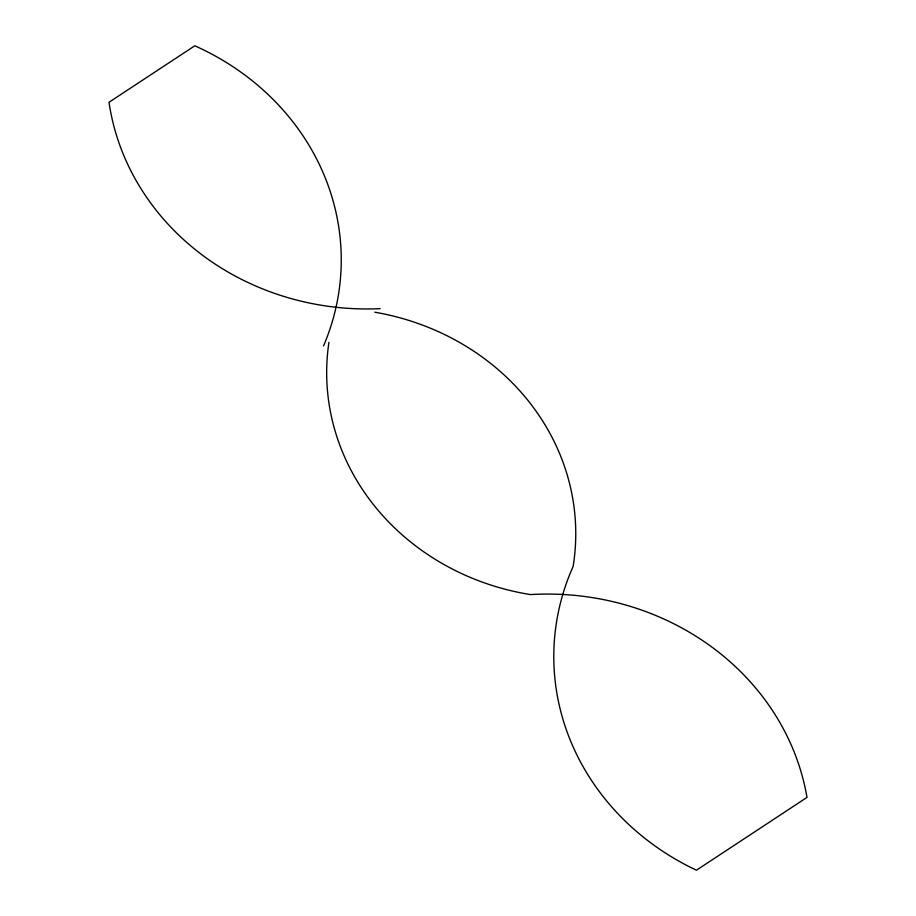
<?xml version="1.0" encoding="UTF-8"?>
<svg xmlns="http://www.w3.org/2000/svg" width="916" height="916" viewBox="0 0 916 916"><rect width="100%" height="100%" fill="white"/><g stroke="black" fill="none" stroke-linecap="round" stroke-linejoin="round"><path stroke-width="1.37" d="M374.759 312.207A244.675 223.87 2 0 1 573.107 566.512A260.923 238.733 2 0 0 696.446 870.2L806.996 797.412A260.923 238.733 2 0 0 530.456 594.587A244.675 223.87 2 0 1 328.924 342.389M323.531 345.939A258.713 236.717 2 0 0 194.799 45.8L109.004 102.283A258.713 236.717 2 0 0 380.151 308.658"/></g></svg>
